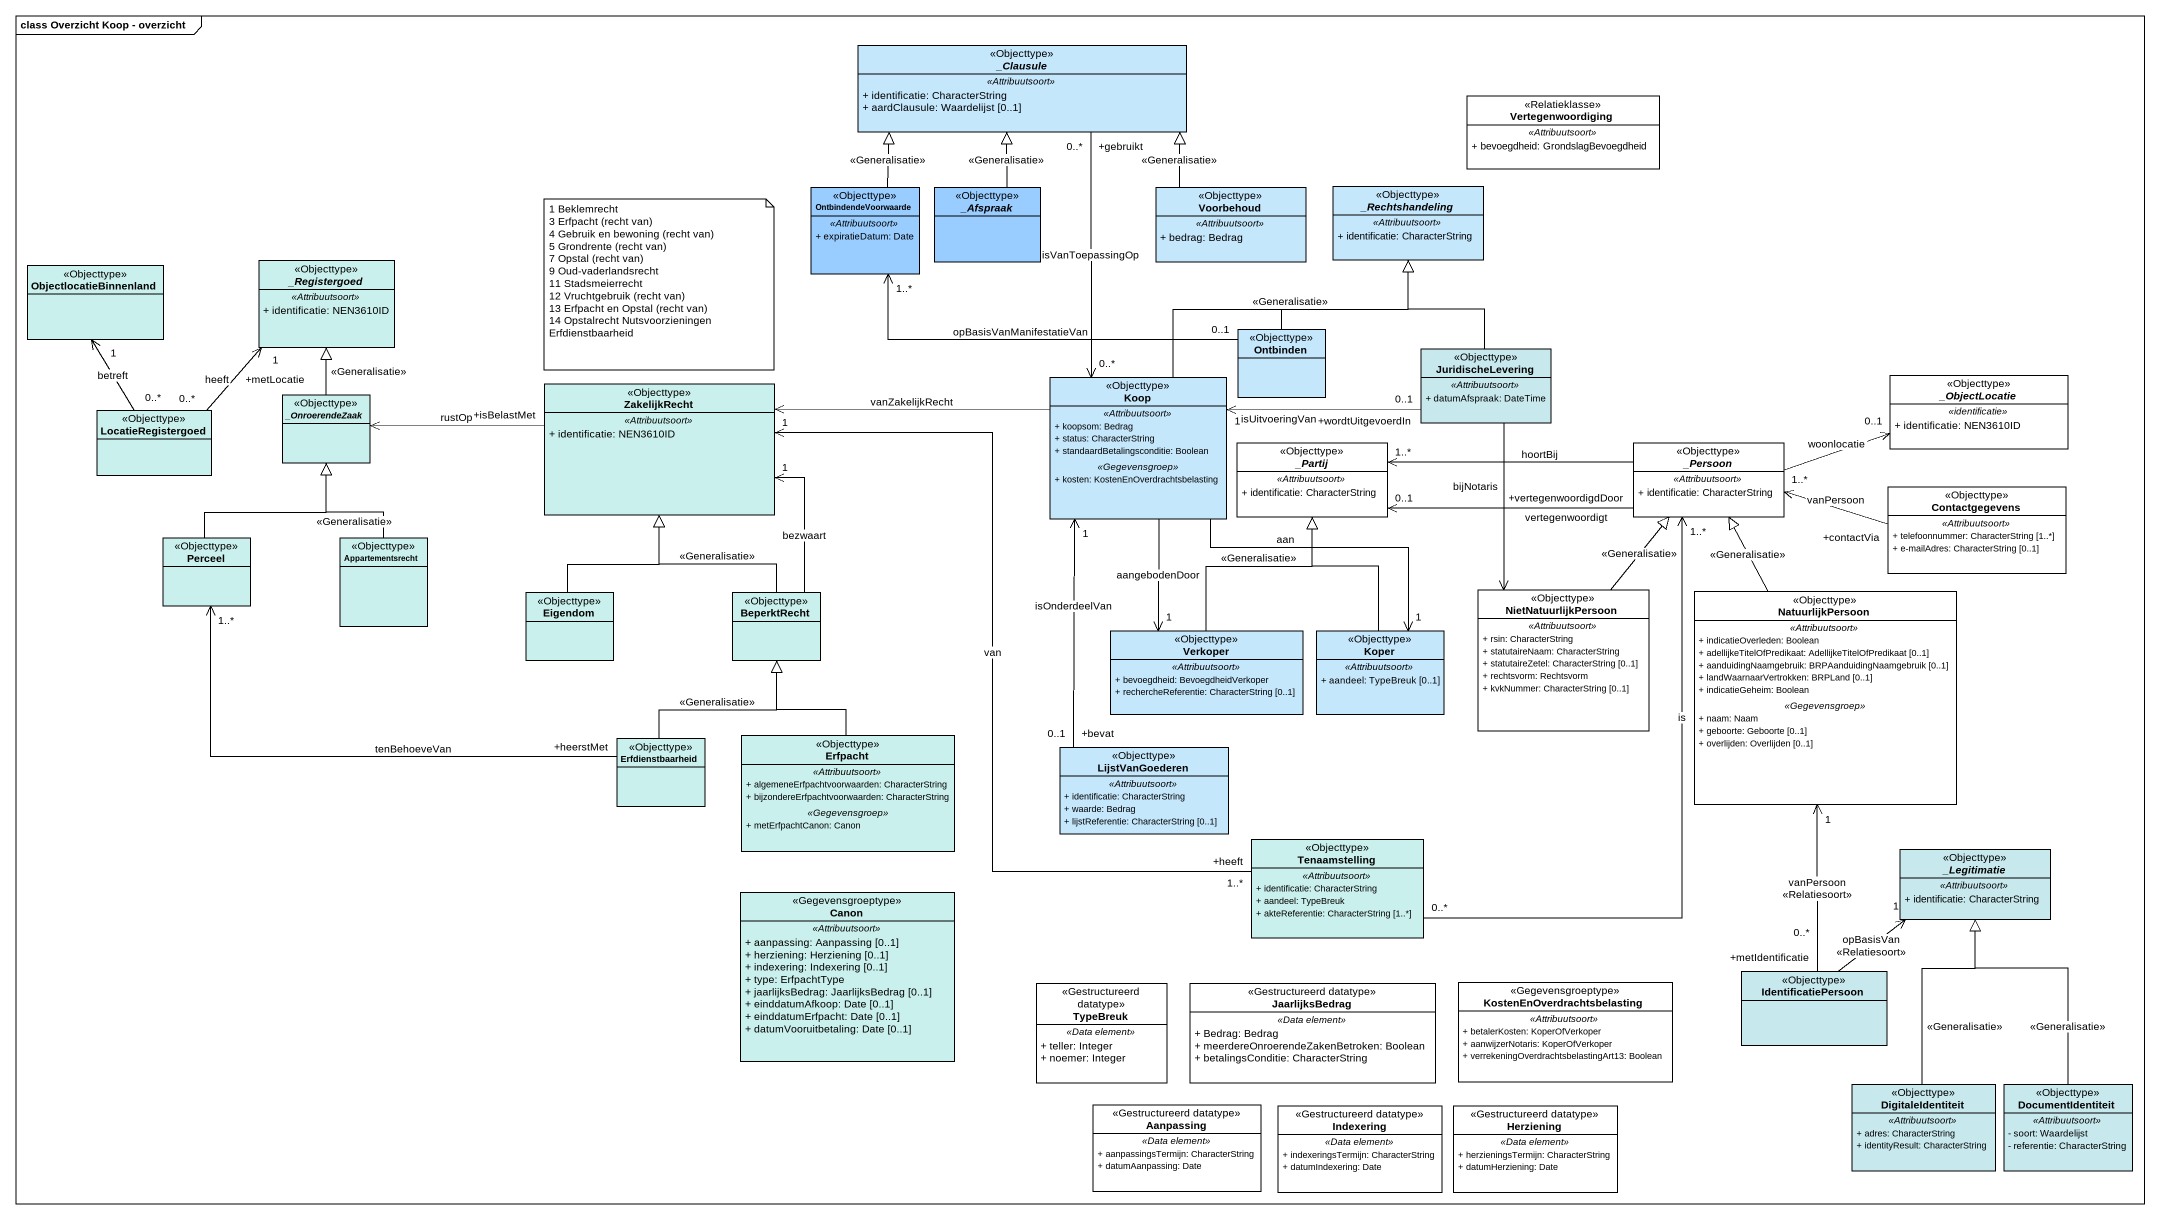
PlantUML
@startuml
mainframe class Overzicht Koop - overzicht
hide circle
hide empty members
skinparam classAttributeIconSize 0
abstract class "_Clausule" as Clausule <<Objecttype>> #C5E7FC {
  .. <<Attribuutsoort>> ..
  + identificatie: CharacterString
  + aardClausule: Waardelijst [0..1]
}
class Vertegenwoordiging <<Relatieklasse>> #FFFFFF {
  .. <<Attribuutsoort>> ..
  + bevoegdheid: GrondslagBevoegdheid
}
class OntbindendeVoorwaarde <<Objecttype>> #99CCFF {
  .. <<Attribuutsoort>> ..
  + expiratieDatum: Date
}
abstract class "_Afspraak" as Afspraak <<Objecttype>> #99CCFF
class Voorbehoud <<Objecttype>> #C5E7FC {
  .. <<Attribuutsoort>> ..
  + bedrag: Bedrag
}
abstract class "_Rechtshandeling" as Rechtshandeling <<Objecttype>> #C5E7FC {
  .. <<Attribuutsoort>> ..
  + identificatie: CharacterString
}
class ObjectlocatieBinnenland <<Objecttype>> #CAF0ED
abstract class "_Registergoed" as Registergoed <<Objecttype>> #CAF0ED {
  .. <<Attribuutsoort>> ..
  + identificatie: NEN3610ID
}
class Ontbinden <<Objecttype>> #C5E7FC
class JuridischeLevering <<Objecttype>> #C7E8ED {
  .. <<Attribuutsoort>> ..
  + datumAfspraak: DateTime
}
class LocatieRegistergoed <<Objecttype>> #CAF0ED
abstract class "_OnroerendeZaak" as OnroerendeZaak <<Objecttype>> #CAF0ED
class ZakelijkRecht <<Objecttype>> #CAF0ED {
  .. <<Attribuutsoort>> ..
  + identificatie: NEN3610ID
}
class Koop <<Objecttype>> #C5E7FC {
  .. <<Attribuutsoort>> ..
  + koopsom: Bedrag
  + status: CharacterString
  + standaardBetalingsconditie: Boolean
  .. <<Gegevensgroep>> ..
  + kosten: KostenEnOverdrachtsbelasting
}
abstract class "_ObjectLocatie" as ObjectLocatie <<Objecttype>> #FFFFFF {
  .. <<identificatie>> ..
  + identificatie: NEN3610ID
}
abstract class "_Partij" as Partij <<Objecttype>> #FFFFFF {
  .. <<Attribuutsoort>> ..
  + identificatie: CharacterString
}
abstract class "_Persoon" as Persoon <<Objecttype>> #FFFFFF {
  .. <<Attribuutsoort>> ..
  + identificatie: CharacterString
}
class Contactgegevens <<Objecttype>> #FFFFFF {
  .. <<Attribuutsoort>> ..
  + telefoonnummer: CharacterString [1..*]
  + e-mailAdres: CharacterString [0..1]
}
class Perceel <<Objecttype>> #CAF0ED
class Appartementsrecht <<Objecttype>> #CAF0ED
class Eigendom <<Objecttype>> #CAF0ED
class BeperktRecht <<Objecttype>> #CAF0ED
class NietNatuurlijkPersoon <<Objecttype>> #FFFFFF {
  .. <<Attribuutsoort>> ..
  + rsin: CharacterString
  + statutaireNaam: CharacterString
  + statutaireZetel: CharacterString [0..1]
  + rechtsvorm: Rechtsvorm
  + kvkNummer: CharacterString [0..1]
}
class NatuurlijkPersoon <<Objecttype>> #FFFFFF {
  .. <<Attribuutsoort>> ..
  + indicatieOverleden: Boolean
  + adellijkeTitelOfPredikaat: AdellijkeTitelOfPredikaat [0..1]
  + aanduidingNaamgebruik: BRPAanduidingNaamgebruik [0..1]
  + landWaarnaarVertrokken: BRPLand [0..1]
  + indicatieGeheim: Boolean
  .. <<Gegevensgroep>> ..
  + naam: Naam
  + geboorte: Geboorte [0..1]
  + overlijden: Overlijden [0..1]
}
class Verkoper <<Objecttype>> #C5E7FC {
  .. <<Attribuutsoort>> ..
  + bevoegdheid: BevoegdheidVerkoper
  + rechercheReferentie: CharacterString [0..1]
}
class Koper <<Objecttype>> #C5E7FC {
  .. <<Attribuutsoort>> ..
  + aandeel: TypeBreuk [0..1]
}
class Erfdienstbaarheid <<Objecttype>> #CAF0ED
class Erfpacht <<Objecttype>> #CAF0ED {
  .. <<Attribuutsoort>> ..
  + algemeneErfpachtvoorwaarden: CharacterString
  + bijzondereErfpachtvoorwaarden: CharacterString
  .. <<Gegevensgroep>> ..
  + metErfpachtCanon: Canon
}
class LijstVanGoederen <<Objecttype>> #C5E7FC {
  .. <<Attribuutsoort>> ..
  + identificatie: CharacterString
  + waarde: Bedrag
  + lijstReferentie: CharacterString [0..1]
}
class Tenaamstelling <<Objecttype>> #CAF0ED {
  .. <<Attribuutsoort>> ..
  + identificatie: CharacterString
  + aandeel: TypeBreuk
  + akteReferentie: CharacterString [1..*]
}
abstract class "_Legitimatie" as Legitimatie <<Objecttype>> #C7E8ED {
  .. <<Attribuutsoort>> ..
  + identificatie: CharacterString
}
class Canon <<Gegevensgroeptype>> #CAF0ED {
  .. <<Attribuutsoort>> ..
  + aanpassing: Aanpassing [0..1]
  + herziening: Herziening [0..1]
  + indexering: Indexering [0..1]
  + type: ErfpachtType
  + jaarlijksBedrag: JaarlijksBedrag [0..1]
  + einddatumAfkoop: Date [0..1]
  + einddatumErfpacht: Date [0..1]
  + datumVooruitbetaling: Date [0..1]
}
class TypeBreuk <<Gestructureerd datatype>> {
  .. <<Data element>> ..
  + teller: Integer
  + noemer: Integer
}
class JaarlijksBedrag <<Gestructureerd datatype>> {
  .. <<Data element>> ..
  + Bedrag: Bedrag
  + meerdereOnroerendeZakenBetroken: Boolean
  + betalingsConditie: CharacterString
}
class KostenEnOverdrachtsbelasting <<Gegevensgroeptype>> {
  .. <<Attribuutsoort>> ..
  + betalerKosten: KoperOfVerkoper
  + aanwijzerNotaris: KoperOfVerkoper
  + verrekeningOverdrachtsbelastingArt13: Boolean
}
class IdentificatiePersoon <<Objecttype>> #C7E8ED
class Aanpassing <<Gestructureerd datatype>> {
  .. <<Data element>> ..
  + aanpassingsTermijn: CharacterString
  + datumAanpassing: Date
}
class Indexering <<Gestructureerd datatype>> {
  .. <<Data element>> ..
  + indexeringsTermijn: CharacterString
  + datumIndexering: Date
}
class Herziening <<Gestructureerd datatype>> {
  .. <<Data element>> ..
  + herzieningsTermijn: CharacterString
  + datumHerziening: Date
}
class DigitaleIdentiteit <<Objecttype>> #C7E8ED {
  .. <<Attribuutsoort>> ..
  + adres: CharacterString
  + identityResult: CharacterString
}
class DocumentIdentiteit <<Objecttype>> #C7E8ED {
  .. <<Attribuutsoort>> ..
  - soort: Waardelijst
  - referentie: CharacterString
}
Clausule "+gebruikt\n0..*" --> "0..*" Koop : isVanToepassingOp
OntbindendeVoorwaarde -up-|> Clausule : <<Generalisatie>>
Afspraak -up-|> Clausule : <<Generalisatie>>
Voorbehoud -up-|> Clausule : <<Generalisatie>>
Ontbinden "0..1" -left-> "1..*" OntbindendeVoorwaarde : opBasisVanManifestatieVan
Ontbinden -up-|> Rechtshandeling
JuridischeLevering -up-|> Rechtshandeling
JuridischeLevering "+wordtUitgevoerdIn\n0..1" -left-> "1" Koop : isUitvoeringVan
JuridischeLevering --> NietNatuurlijkPersoon : bijNotaris
LocatieRegistergoed "0..*" -up-> "1" ObjectlocatieBinnenland : betreft
LocatieRegistergoed "+metLocatie\n0..*" -up-> "1" Registergoed : heeft
OnroerendeZaak -up-|> Registergoed : <<Generalisatie>>
ZakelijkRecht "+isBelastMet" -left-> OnroerendeZaak : rustOp
Koop -up-|> Rechtshandeling : <<Generalisatie>>
Koop -left-> ZakelijkRecht : vanZakelijkRecht
Koop --> "1" Verkoper : aangebodenDoor
Koop --> "1" Koper : aan
Persoon -right-> "0..1" ObjectLocatie : woonlocatie
Persoon "+vertegenwoordigdDoor" -left-> "0..1" Partij : vertegenwoordigt
Persoon -left-> "1..*" Partij : hoortBij
Contactgegevens "+contactVia" -left-> "1..*" Persoon : vanPersoon
Perceel -up-|> OnroerendeZaak
Appartementsrecht -up-|> OnroerendeZaak : <<Generalisatie>>
Eigendom -up-|> ZakelijkRecht
BeperktRecht -up-|> ZakelijkRecht : <<Generalisatie>>
BeperktRecht -up-> "1" ZakelijkRecht : bezwaart
NietNatuurlijkPersoon -up-|> Persoon : <<Generalisatie>>
NatuurlijkPersoon -up-|> Persoon : <<Generalisatie>>
Verkoper -up-|> Partij : <<Generalisatie>>
Koper -up-|> Partij
Erfdienstbaarheid "+heerstMet" -left-> "1..*" Perceel : tenBehoeveVan
Erfdienstbaarheid -up-|> BeperktRecht : <<Generalisatie>>
Erfpacht -up-|> BeperktRecht
LijstVanGoederen "+bevat\n0..1" -up-> "1" Koop : isOnderdeelVan
Tenaamstelling "+heeft\n1..*" -up-> "1" ZakelijkRecht : van
Tenaamstelling "0..*" -up-> "1..*" Persoon : is
IdentificatiePersoon "+metIdentificatie\n0..*" -up-> "1" NatuurlijkPersoon : vanPersoon\n<<Relatiesoort>>
IdentificatiePersoon -up-> "1" Legitimatie : opBasisVan\n<<Relatiesoort>>
DigitaleIdentiteit -up-|> Legitimatie : <<Generalisatie>>
DocumentIdentiteit -up-|> Legitimatie : <<Generalisatie>>
note as N1
  1 Beklemrecht
  3 Erfpacht (recht van)
  4 Gebruik en bewoning (recht van)
  5 Grondrente (recht van)
  7 Opstal (recht van)
  9 Oud-vaderlandsrecht
  11 Stadsmeierrecht
  12 Vruchtgebruik (recht van)
  13 Erfpacht en Opstal (recht van)
  14 Opstalrecht Nutsvoorzieningen
  Erfdienstbaarheid
end note
@enduml
